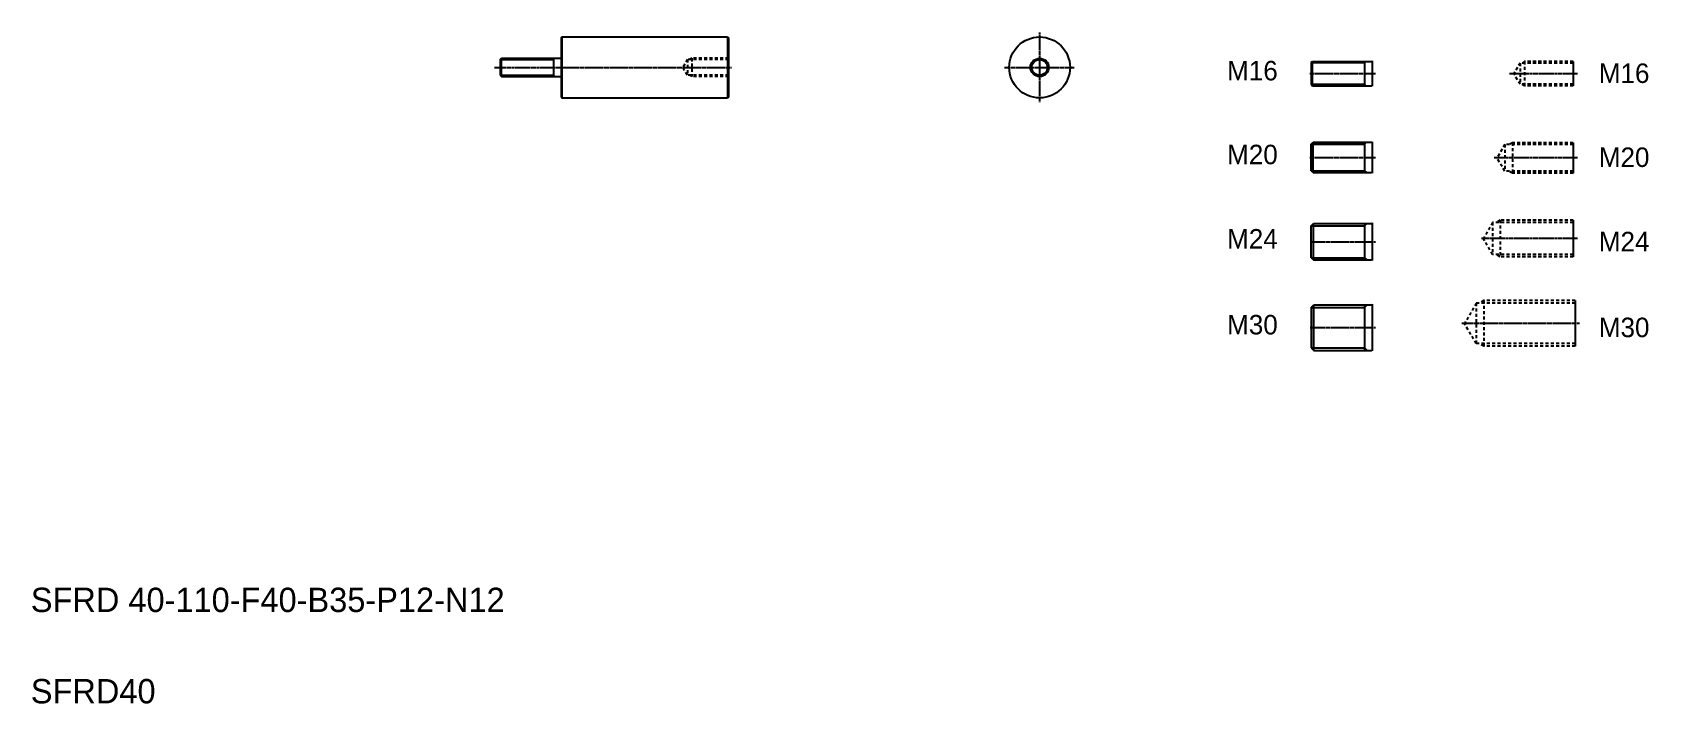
# Model space of a CAD drawing. Extents: x 66 to 1129, y 78 to 519.
import ezdxf

# ---------------------------------------------------------------- set-up
doc = ezdxf.new("R2010")
doc.units = 0
doc.linetypes.add('CENTER', pattern=[2, 1.25, -0.25, 0.25, -0.25])
doc.linetypes.add('DASHED', pattern=[3.5, 2, -1.5])
doc.layers.get('0').update_dxf_attribs({"linetype": 'CONTINUOUS'})
doc.layers.add('CENTER', color=1, linetype='CENTER')

msp = doc.modelspace()

# ---------------------------------------------------------------- linework, layer by layer
at = {"color": 7, "linetype": 'CONTINUOUS'}
for p, q in [((413.9, 515.8), (414.4, 516.3)), ((413.9, 515.8), (413.9, 476.8)), ((414.4, 516.3), (523.4, 516.3)), ((414.4, 516.3), (414.4, 476.3)), ((523.4, 516.3), (523.4, 476.3)), ((523.4, 516.3), (523.9, 515.8)), ((523.9, 515.8), (523.9, 476.8)), ((373.9, 501.5), (374.8, 502.3)), ((374.8, 502.3), (413.7, 502.3)), ((374.8, 490.3), (374.8, 502.3)), ((408.9, 502.3), (408.9, 490.3)), ((907.1, 499.5), (908, 500.3)), ((908, 500.3), (946.8, 500.3)), ((908, 484.3), (908, 500.3)), ((942.1, 500.3), (942.1, 484.3)), ((1079.4, 500.2), (1079.4, 484.2)), ((373.9, 491.2), (374.8, 490.3)), ((374.8, 490.3), (413.7, 490.3)), ((907.1, 485.2), (908, 484.3)), ((908, 484.3), (946.8, 484.3)), ((413.9, 476.8), (414.4, 476.3)), ((414.4, 476.3), (523.4, 476.3)), ((523.9, 476.8), (523.4, 476.3)), ((907.1, 445.9), (908.4, 447.2)), ((908.4, 447.2), (946.8, 447.2)), ((908.4, 427.2), (908.4, 447.2)), ((1079.4, 446.8), (1079.4, 426.8)), ((907.1, 428.4), (908.4, 427.2)), ((908.4, 427.2), (946.8, 427.2)), ((907.1, 392.3), (908.6, 393.8)), ((908.6, 369.8), (908.6, 393.8)), ((908.6, 393.8), (946.8, 393.8)), ((1079.4, 395.9), (1079.4, 371.9)), ((907.1, 371.3), (908.6, 369.8)), ((908.6, 369.8), (946.8, 369.8)), ((907.1, 338.6), (908.9, 340.4)), ((908.9, 310.4), (908.9, 340.4)), ((908.9, 340.4), (946.8, 340.4)), ((1080.6, 343.1), (1080.6, 313.1)), ((907.1, 312.1), (908.9, 310.4)), ((908.9, 310.4), (946.8, 310.4))]:
    msp.add_line(p, q, dxfattribs=at)
at = {"color": 3, "linetype": 'CONTINUOUS'}
for p, q in [((373.9, 501.5), (408.9, 501.5)), ((408.9, 501.5), (409.8, 502.3)), ((942.1, 499.5), (943, 500.3)), ((373.9, 491.2), (408.9, 491.2)), ((408.9, 491.2), (409.8, 490.3)), ((907.1, 499.5), (942.1, 499.5)), ((907.1, 485.2), (942.1, 485.2)), ((942.1, 485.2), (943, 484.3)), ((942.1, 445.9), (943.4, 447.2)), ((907.1, 445.9), (942.1, 445.9)), ((907.1, 428.4), (942.1, 428.4)), ((942.1, 428.4), (943.4, 427.2)), ((942.1, 392.3), (943.6, 393.8)), ((907.1, 392.3), (942.1, 392.3)), ((907.1, 371.3), (942.1, 371.3)), ((942.1, 371.3), (943.6, 369.8)), ((942.1, 338.6), (943.9, 340.4)), ((907.1, 338.6), (942.1, 338.6)), ((907.1, 312.1), (942.1, 312.1)), ((942.1, 312.1), (943.9, 310.4))]:
    msp.add_line(p, q, dxfattribs=at)
for p, q in [((373.9, 501.5), (373.9, 491.2)), ((523.9, 506.1), (523.9, 506.1)), ((523.9, 496.3), (523.9, 496.3)), ((907.1, 499.5), (907.1, 485.2)), ((907.1, 428.4), (907.1, 445.9)), ((907.1, 371.3), (907.1, 392.3)), ((907.1, 338.6), (907.1, 312.1))]:
    msp.add_line(p, q)
at = {"color": 3, "linetype": 'DASHED'}
for p, q in [((496.9, 501.5), (493.9, 496.3)), ((496.9, 501.5), (496.9, 491.2)), ((523.9, 501.5), (496.9, 501.5)), ((499.9, 502.3), (498.4, 501.5)), ((499.9, 502.3), (499.9, 490.3)), ((523.9, 502.3), (499.9, 502.3)), ((1047.4, 500.2), (1045.7, 499.2)), ((1047.4, 500.2), (1047.4, 484.2)), ((1079.4, 500.2), (1047.4, 500.2)), ((496.9, 491.2), (493.9, 496.3)), ((523.9, 491.2), (496.9, 491.2)), ((499.9, 490.3), (498.4, 491.2)), ((523.9, 490.3), (499.9, 490.3)), ((1044.4, 499.2), (1040.4, 492.2)), ((1044.4, 485.2), (1040.4, 492.2)), ((1044.4, 499.2), (1044.4, 485.2)), ((1079.4, 499.2), (1044.4, 499.2)), ((1079.4, 485.2), (1044.4, 485.2)), ((1047.4, 484.2), (1045.7, 485.2)), ((1079.4, 484.2), (1047.4, 484.2)), ((1039.4, 446.8), (1037.2, 445.6)), ((1079.4, 446.8), (1039.4, 446.8)), ((1039.4, 446.8), (1039.4, 426.8)), ((1034.4, 445.6), (1029.3, 436.8)), ((1034.4, 428.1), (1029.3, 436.8)), ((1079.4, 445.6), (1034.4, 445.6)), ((1034.4, 445.6), (1034.4, 428.1)), ((1079.4, 428.1), (1034.4, 428.1)), ((1039.4, 426.8), (1037.2, 428.1)), ((1079.4, 426.8), (1039.4, 426.8)), ((1026.4, 394.4), (1020.3, 383.9)), ((1026.4, 394.4), (1026.4, 373.4)), ((1079.4, 394.4), (1026.4, 394.4)), ((1031.4, 395.9), (1028.8, 394.4)), ((1031.4, 395.9), (1031.4, 371.9)), ((1079.4, 395.9), (1031.4, 395.9)), ((1026.4, 373.4), (1020.3, 383.9)), ((1079.4, 373.4), (1026.4, 373.4)), ((1031.4, 371.9), (1028.8, 373.4)), ((1079.4, 371.9), (1031.4, 371.9)), ((1015.6, 341.4), (1007.9, 328.1)), ((1015.6, 341.4), (1015.6, 314.9)), ((1080.6, 341.4), (1015.6, 341.4)), ((1020.6, 343.1), (1017.5, 341.4)), ((1020.6, 343.1), (1020.6, 313.1)), ((1080.6, 343.1), (1020.6, 343.1)), ((1015.6, 314.9), (1007.9, 328.1)), ((1080.6, 314.9), (1015.6, 314.9)), ((1020.6, 313.1), (1017.5, 314.9)), ((1080.6, 313.1), (1020.6, 313.1))]:
    msp.add_line(p, q, dxfattribs=at)
at = {"color": 7}
for p, q in [((947.1, 500.6), (947.1, 484)), ((942.1, 447.2), (942.1, 427.2)), ((947.1, 447.5), (947.1, 426.9)), ((942.1, 393.8), (942.1, 369.8)), ((947.1, 394.1), (947.1, 369.5)), ((942.1, 340.4), (942.1, 310.4)), ((947.1, 340.7), (947.1, 310.1))]:
    msp.add_line(p, q, dxfattribs=at)
at = {"color": 7, "linetype": 'CONTINUOUS'}
for radius in [20, 5.12]:
    msp.add_circle((728.5, 496.3), radius, dxfattribs=at)
at = {"color": 3, "linetype": 'CONTINUOUS'}
msp.add_circle((728.5, 496.3), 6, dxfattribs=at)
at = {"color": 7, "linetype": 'CONTINUOUS'}
for centre, radius, start, end in [((413.7, 502.5), 0.2, 270, 360), ((946.8, 500.6), 0.3, 270, 0), ((413.7, 490.1), 0.2, 0, 90), ((946.8, 484), 0.3, 0, 90), ((946.8, 447.5), 0.3, 270, 0), ((946.8, 426.9), 0.3, 0, 90), ((946.8, 394.1), 0.3, 270, 0), ((946.8, 369.5), 0.3, 0, 90), ((946.8, 340.7), 0.3, 270, 0), ((946.8, 310.1), 0.3, 0, 90)]:
    msp.add_arc(centre, radius, start, end, dxfattribs=at)
at = {"layer": 'CENTER', "color": 1, "linetype": 'CENTER'}
for p, q in [((728.5, 519.3), (728.5, 473.3)), ((370.1, 496.3), (525.9, 496.3)), ((705.5, 496.3), (751.5, 496.3)), ((906.1, 492.3), (949.3, 492.3)), ((1082.2, 492.2), (1037.4, 492.2)), ((906.1, 437.2), (949.3, 437.2)), ((1082.2, 436.8), (1027.4, 436.8)), ((1082.2, 383.9), (1019, 383.9)), ((906.4, 381.8), (949.3, 381.8)), ((906.4, 325.4), (949.3, 325.4)), ((1083.4, 328.1), (1006.2, 328.1))]:
    msp.add_line(p, q, dxfattribs=at)

# ---------------------------------------------------------------- texts
for s, height, p in [('M16', 12.8, (851.8, 487.8)), ('M16', 12.8, (1096.2, 486.1)), ('M20', 12.8, (851.8, 432.7)), ('M20', 12.8, (1096.2, 430.9)), ('M24', 12.8, (851.8, 377.3)), ('M24', 12.8, (1096.2, 375.5)), ('M30', 12.8, (851.8, 320.9)), ('M30', 12.8, (1096.2, 319.1)), ('SFRD 40-110-F40-B35-P12-N12', 16, (65.2, 138.5)), ('SFRD40', 16, (65.2, 78.5))]:
    msp.add_text(s, height=height).set_placement(p)

doc.saveas('drawing.dxf')
